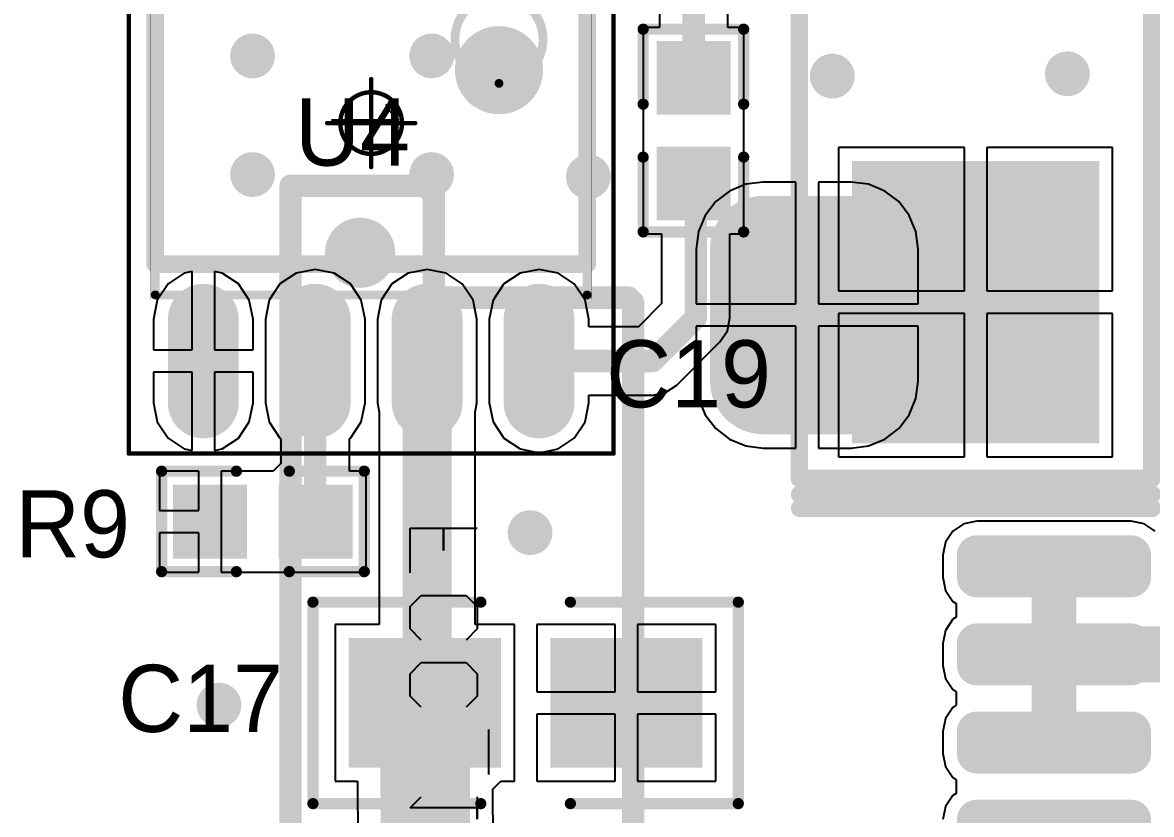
# Model space of a CAD drawing. Header units: millimetres. Extents: x 290 to 416, y 396 to 474.
# Drawn here: x 304.83 to 317.64, y 438.05 to 447.04 of the extents above; entities that cross this region are included whole.
import ezdxf

# ---------------------------------------------------------------- set-up
doc = ezdxf.new("R2010")
doc.units = ezdxf.units.MM
for name, color, linetype in [('BottomLayer', 5, 'Continuous'), ('BottomOverlay', 54, 'Continuous'), ('BottomPaste', 16, 'Continuous'), ('BottomSolder', 6, 'Continuous'), ('Mechanical15', 56, 'Continuous'), ('Mechanical16', 56, 'Continuous'), ('MultiLayer', 9, 'Continuous'), ('TopLayer', 1, 'Continuous'), ('TopOverlay', 2, 'Continuous'), ('TopPaste', 8, 'Continuous'), ('TopSolder', 216, 'Continuous'), ('ViaHoleLayer', 16, 'Continuous')]:
    doc.layers.add(name, color=color, linetype=linetype)

# ---------------------------------------------------------------- blocks, each defined once
blk = doc.blocks.new('0805_14')
at = {"layer": 'TopLayer'}
for points in [[(-1.4478, 1.27), (-2.9718, 1.27), (-1.4478, 0), (-2.9718, 0)], [(0.8382, 1.27), (-0.6858, 1.27), (0.8382, 0), (-0.6858, 0)]]:
    blk.add_solid(points, dxfattribs=at)
at = {"layer": 'TopOverlay', "const_width": 0.127}
for points in [[(-3.4798, -0.508), (-3.4798, 1.778)], [(-3.4798, 1.778), (-1.5748, 1.778)], [(-0.5588, 1.778), (1.3462, 1.778)], [(1.3462, -0.508), (1.3462, 1.778)], [(-3.4798, -0.508), (-1.5748, -0.508)], [(-0.5588, -0.508), (1.3462, -0.508)]]:
    blk.add_lwpolyline(points, dxfattribs=at)
at = {"layer": 'TopOverlay', "const_width": 0.0635}
for points in [[(-3.51155, 1.778, 1), (-3.44805, 1.778, 1)], [(-3.51155, 1.778, 1), (-3.44805, 1.778, 1)], [(-1.60655, 1.778, 1), (-1.54305, 1.778, 1)], [(-0.59055, 1.778, 1), (-0.52705, 1.778, 1)], [(1.31445, 1.778, 1), (1.37795, 1.778, 1)], [(1.31445, 1.778, 1), (1.37795, 1.778, 1)], [(-3.51155, -0.508, 1), (-3.44805, -0.508, 1)], [(-3.51155, -0.508, 1), (-3.44805, -0.508, 1)], [(-1.60655, -0.508, 1), (-1.54305, -0.508, 1)], [(-0.59055, -0.508, 1), (-0.52705, -0.508, 1)], [(1.31445, -0.508, 1), (1.37795, -0.508, 1)], [(1.31445, -0.508, 1), (1.37795, -0.508, 1)]]:
    blk.add_lwpolyline(points, format="xyb", close=True, dxfattribs=at)
at = {"layer": 'TopPaste'}
for points in [[(-1.4478, 1.27), (-2.9718, 1.27), (-1.4478, 0), (-2.9718, 0)], [(0.8382, 1.27), (-0.6858, 1.27), (0.8382, 0), (-0.6858, 0)]]:
    blk.add_solid(points, dxfattribs=at)
at = {"layer": 'TopSolder'}
for points in [[(-1.3462, 1.3716), (-3.0734, 1.3716), (-1.3462, -0.1016), (-3.0734, -0.1016)], [(0.9398, 1.3716), (-0.7874, 1.3716), (0.9398, -0.1016), (-0.7874, -0.1016)]]:
    blk.add_solid(points, dxfattribs=at)
blk = doc.blocks.new('0402_15')
at = {"layer": 'TopLayer'}
for points in [[(0.42, -2.369), (0.42, -1.734), (-0.215, -2.369), (-0.215, -1.734)], [(0.42, -3.568), (0.42, -2.933), (-0.215, -3.568), (-0.215, -2.933)]]:
    blk.add_solid(points, dxfattribs=at)
at = {"layer": 'TopOverlay', "const_width": 0.127}
for points in [[(-0.47, -2.351), (-0.47, -1.5)], [(-0.47, -1.5), (0.67, -1.5)], [(0.67, -2.351), (0.67, -1.5)], [(-0.47, -3.8), (-0.47, -2.951)], [(0.67, -3.8), (0.67, -2.951)], [(-0.47, -3.8), (0.67, -3.8)]]:
    blk.add_lwpolyline(points, dxfattribs=at)
at = {"layer": 'TopOverlay', "const_width": 0.0635}
for points in [[(-0.502, -1.5, 1), (-0.438, -1.5, 1)], [(-0.502, -1.5, 1), (-0.438, -1.5, 1)], [(0.638, -1.5, 1), (0.702, -1.5, 1)], [(0.638, -1.5, 1), (0.702, -1.5, 1)], [(-0.502, -2.351, 1), (-0.438, -2.351, 1)], [(0.638, -2.351, 1), (0.702, -2.351, 1)], [(-0.502, -2.951, 1), (-0.438, -2.951, 1)], [(0.638, -2.951, 1), (0.702, -2.951, 1)], [(-0.502, -3.8, 1), (-0.438, -3.8, 1)], [(-0.502, -3.8, 1), (-0.438, -3.8, 1)], [(0.638, -3.8, 1), (0.702, -3.8, 1)], [(0.638, -3.8, 1), (0.702, -3.8, 1)]]:
    blk.add_lwpolyline(points, format="xyb", close=True, dxfattribs=at)
at = {"layer": 'TopPaste'}
for points in [[(0.42, -2.369), (0.42, -1.734), (-0.215, -2.369), (-0.215, -1.734)], [(0.42, -3.568), (0.42, -2.933), (-0.215, -3.568), (-0.215, -2.933)]]:
    blk.add_solid(points, dxfattribs=at)
at = {"layer": 'TopSolder'}
for points in [[(0.522, -2.47), (0.522, -1.632), (-0.316, -2.47), (-0.316, -1.632)], [(0.522, -3.67), (0.522, -2.832), (-0.316, -3.67), (-0.316, -2.832)]]:
    blk.add_solid(points, dxfattribs=at)
blk = doc.blocks.new('B290_23')
at = {"layer": 'TopLayer'}
for points in [[(-1.5, -1.3), (1.5, -1.3), (-1.5, 1.3), (1.5, 1.3)], [(3.7, -1.3), (6.7, -1.3), (3.7, 1.3), (6.7, 1.3)]]:
    blk.add_solid(points, dxfattribs=at)
at = {"layer": 'TopOverlay', "const_width": 0.2}
for points in [[(-2.339, 1.996), (-2.339, -2.004)], [(-2.181, 1.996), (-2.181, -2.004)], [(-2, 2), (7, 2)], [(-2, 2), (-2, -2)], [(7.056, 2.001), (7.056, -1.999)], [(-2, -2), (7, -2)]]:
    blk.add_lwpolyline(points, dxfattribs=at)
at = {"layer": 'TopOverlay', "const_width": 0.1}
for points in [[(-2.389, 1.996, 1), (-2.289, 1.996, 1)], [(-2.231, 1.996, 1), (-2.131, 1.996, 1)], [(-2.05, 2, 1), (-1.95, 2, 1)], [(-2.05, 2, 1), (-1.95, 2, 1)], [(6.95, 2, 1), (7.05, 2, 1)], [(7.006, 2.001, 1), (7.106, 2.001, 1)], [(-2.389, -2.004, 1), (-2.289, -2.004, 1)], [(-2.231, -2.004, 1), (-2.131, -2.004, 1)], [(-2.05, -2, 1), (-1.95, -2, 1)], [(-2.05, -2, 1), (-1.95, -2, 1)], [(6.95, -2, 1), (7.05, -2, 1)], [(7.006, -1.999, 1), (7.106, -1.999, 1)]]:
    blk.add_lwpolyline(points, format="xyb", close=True, dxfattribs=at)
at = {"layer": 'TopPaste'}
for points in [[(-1.5, -1.3), (1.5, -1.3), (-1.5, 1.3), (1.5, 1.3)], [(3.7, -1.3), (6.7, -1.3), (3.7, 1.3), (6.7, 1.3)]]:
    blk.add_solid(points, dxfattribs=at)
at = {"layer": 'TopSolder'}
for points in [[(-1.602, -1.402), (1.602, -1.402), (-1.602, 1.402), (1.602, 1.402)], [(3.598, -1.402), (6.802, -1.402), (3.598, 1.402), (6.802, 1.402)]]:
    blk.add_solid(points, dxfattribs=at)
blk = doc.blocks.new('0402_34')
at = {"layer": 'TopLayer'}
for points in [[(0.42, -2.369), (0.42, -1.734), (-0.215, -2.369), (-0.215, -1.734)], [(0.42, -3.568), (0.42, -2.933), (-0.215, -3.568), (-0.215, -2.933)]]:
    blk.add_solid(points, dxfattribs=at)
at = {"layer": 'TopOverlay', "const_width": 0.127}
for points in [[(-0.47, -2.351), (-0.47, -1.5)], [(0.67, -1.5), (-0.47, -1.5)], [(0.67, -2.351), (0.67, -1.5)], [(-0.47, -3.8), (-0.47, -2.951)], [(0.67, -3.8), (0.67, -2.951)], [(0.67, -3.8), (-0.47, -3.8)]]:
    blk.add_lwpolyline(points, dxfattribs=at)
at = {"layer": 'TopOverlay', "const_width": 0.0635}
for points in [[(-0.502, -1.5, 1), (-0.438, -1.5, 1)], [(-0.502, -1.5, 1), (-0.438, -1.5, 1)], [(0.638, -1.5, 1), (0.702, -1.5, 1)], [(0.638, -1.5, 1), (0.702, -1.5, 1)], [(-0.502, -2.351, 1), (-0.438, -2.351, 1)], [(0.638, -2.351, 1), (0.702, -2.351, 1)], [(-0.502, -2.951, 1), (-0.438, -2.951, 1)], [(0.638, -2.951, 1), (0.702, -2.951, 1)], [(-0.502, -3.8, 1), (-0.438, -3.8, 1)], [(-0.502, -3.8, 1), (-0.438, -3.8, 1)], [(0.638, -3.8, 1), (0.702, -3.8, 1)], [(0.638, -3.8, 1), (0.702, -3.8, 1)]]:
    blk.add_lwpolyline(points, format="xyb", close=True, dxfattribs=at)
at = {"layer": 'TopPaste'}
for points in [[(0.42, -2.369), (0.42, -1.734), (-0.215, -2.369), (-0.215, -1.734)], [(0.42, -3.568), (0.42, -2.933), (-0.215, -3.568), (-0.215, -2.933)]]:
    blk.add_solid(points, dxfattribs=at)
at = {"layer": 'TopSolder'}
for points in [[(0.522, -2.47), (0.522, -1.632), (-0.316, -2.47), (-0.316, -1.632)], [(0.522, -3.67), (0.522, -2.832), (-0.316, -3.67), (-0.316, -2.832)]]:
    blk.add_solid(points, dxfattribs=at)
blk = doc.blocks.new('SO8_37')
at = {"layer": 'Mechanical15'}
for p, q in [((-0.117, 0.178), (-0.008, 0.287)), ((-0.008, 0.287), (-0.008, -0.475)), ((-0.19, 0.141), (-0.117, 0.178))]:
    blk.add_line(p, q, dxfattribs=at)
at = {"layer": 'Mechanical15', "const_width": 0.1}
for points in [[(-1.925, -2.475), (-1.925, 2.425)], [(1.975, 2.425), (-1.925, 2.425)], [(1.975, -2.475), (1.975, 2.425)], [(1.975, -2.475), (-1.925, -2.475)]]:
    blk.add_lwpolyline(points, dxfattribs=at)
at = {"layer": 'Mechanical15'}
for points, const_width in [([(-1.95, 2.425, 1), (-1.9, 2.425, 1)], 0.05), ([(-1.95, 2.425, 1), (-1.9, 2.425, 1)], 0.05), ([(1.95, 2.425, 1), (2, 2.425, 1)], 0.05), ([(1.95, 2.425, 1), (2, 2.425, 1)], 0.05), ([(-0.425, 1.425, 1), (-1.425, 1.425, 1)], 0.1), ([(-1.45, 1.425, 1), (-1.4, 1.425, 1)], 0.05), ([(-0.45, 1.425, 1), (-0.4, 1.425, 1)], 0.05), ([(-1.95, -2.475, 1), (-1.9, -2.475, 1)], 0.05), ([(-1.95, -2.475, 1), (-1.9, -2.475, 1)], 0.05), ([(1.95, -2.475, 1), (2, -2.475, 1)], 0.05), ([(1.95, -2.475, 1), (2, -2.475, 1)], 0.05)]:
    blk.add_lwpolyline(points, format="xyb", close=True, dxfattribs=dict(at, const_width=const_width))
at = {"layer": 'Mechanical16'}
for points, const_width in [([(-3.725, -2.775), (-3.725, 2.725)], 0.05), ([(3.775, 2.725), (-3.725, 2.725)], 0.05), ([(3.775, -2.775), (3.775, 2.725)], 0.05), ([(-1.975, -2.525), (-1.975, 2.475)], 0.001), ([(2.025, 2.475), (-1.975, 2.475)], 0.001), ([(2.025, -2.525), (2.025, 2.475)], 0.001), ([(0.025, -0.525), (0.025, 0.475)], 0.05), ([(0.525, -0.025), (-0.475, -0.025)], 0.05), ([(2.025, -2.525), (-1.975, -2.525)], 0.001), ([(3.775, -2.775), (-3.725, -2.775)], 0.05)]:
    blk.add_lwpolyline(points, dxfattribs=dict(at, const_width=const_width))
for points, const_width in [([(-3.737, 2.725, 1), (-3.712, 2.725, 1)], 0.025), ([(-3.737, 2.725, 1), (-3.712, 2.725, 1)], 0.025), ([(3.763, 2.725, 1), (3.788, 2.725, 1)], 0.025), ([(3.763, 2.725, 1), (3.788, 2.725, 1)], 0.025), ([(-1.975, 2.475, 1), (-1.974, 2.475, 1)], 0.0005), ([(-1.975, 2.475, 1), (-1.974, 2.475, 1)], 0.0005), ([(2.025, 2.475, 1), (2.026, 2.475, 1)], 0.0005), ([(2.025, 2.475, 1), (2.026, 2.475, 1)], 0.0005), ([(0.013, 0.475, 1), (0.038, 0.475, 1)], 0.025), ([(0.375, -0.025, 1), (-0.325, -0.025, 1)], 0.05), ([(-0.487, -0.025, 1), (-0.462, -0.025, 1)], 0.025), ([(-0.337, -0.025, 1), (-0.312, -0.025, 1)], 0.025), ([(0.363, -0.025, 1), (0.388, -0.025, 1)], 0.025), ([(0.513, -0.025, 1), (0.538, -0.025, 1)], 0.025), ([(0.013, -0.525, 1), (0.038, -0.525, 1)], 0.025), ([(-1.975, -2.525, 1), (-1.974, -2.525, 1)], 0.0005), ([(-1.975, -2.525, 1), (-1.974, -2.525, 1)], 0.0005), ([(2.025, -2.525, 1), (2.026, -2.525, 1)], 0.0005), ([(2.025, -2.525, 1), (2.026, -2.525, 1)], 0.0005), ([(-3.737, -2.775, 1), (-3.712, -2.775, 1)], 0.025), ([(-3.737, -2.775, 1), (-3.712, -2.775, 1)], 0.025), ([(3.763, -2.775, 1), (3.788, -2.775, 1)], 0.025), ([(3.763, -2.775, 1), (3.788, -2.775, 1)], 0.025)]:
    blk.add_lwpolyline(points, format="xyb", close=True, dxfattribs=dict(at, const_width=const_width))
at = {"layer": 'TopLayer', "const_width": 0.6}
for points in [[(-2.2, 1.88), (-3.15, 1.88)], [(3.2, 1.88), (2.25, 1.88)], [(-2.2, 0.61), (-3.15, 0.61)], [(3.2, 0.61), (2.25, 0.61)], [(-2.2, -0.66), (-3.15, -0.66)], [(3.2, -0.66), (2.25, -0.66)], [(-2.2, -1.93), (-3.15, -1.93)], [(3.2, -1.93), (2.25, -1.93)]]:
    blk.add_lwpolyline(points, dxfattribs=at)
at = {"layer": 'TopLayer', "const_width": 0.3}
for points in [[(-3.3, 1.88, 1), (-3, 1.88, 1)], [(-2.35, 1.88, 1), (-2.05, 1.88, 1)], [(2.1, 1.88, 1), (2.4, 1.88, 1)], [(3.05, 1.88, 1), (3.35, 1.88, 1)], [(-3.3, 0.61, 1), (-3, 0.61, 1)], [(-2.35, 0.61, 1), (-2.05, 0.61, 1)], [(2.1, 0.61, 1), (2.4, 0.61, 1)], [(3.05, 0.61, 1), (3.35, 0.61, 1)], [(-3.3, -0.66, 1), (-3, -0.66, 1)], [(-2.35, -0.66, 1), (-2.05, -0.66, 1)], [(2.1, -0.66, 1), (2.4, -0.66, 1)], [(3.05, -0.66, 1), (3.35, -0.66, 1)], [(-3.3, -1.93, 1), (-3, -1.93, 1)], [(-2.35, -1.93, 1), (-2.05, -1.93, 1)], [(2.1, -1.93, 1), (2.4, -1.93, 1)], [(3.05, -1.93, 1), (3.35, -1.93, 1)]]:
    blk.add_lwpolyline(points, format="xyb", close=True, dxfattribs=at)
at = {"layer": 'TopOverlay'}
for points, const_width in [([(-3.05, 2.725, 1), (-3.3, 2.725, 1)], 0.25), ([(-3.362, 2.725, 1), (-3.237, 2.725, 1)], 0.125), ([(-3.112, 2.725, 1), (-2.987, 2.725, 1)], 0.125), ([(-1.625, 2.425, 1), (-1.525, 2.425, 1)], 0.1), ([(-1.625, 2.425, 1), (-1.525, 2.425, 1)], 0.1), ([(1.575, 2.425, 1), (1.675, 2.425, 1)], 0.1), ([(1.575, 2.425, 1), (1.675, 2.425, 1)], 0.1), ([(-0.325, 1.425, 1), (-0.825, 1.425, 1)], 0.5), ([(-0.95, 1.425, 1), (-0.7, 1.425, 1)], 0.25), ([(-0.45, 1.425, 1), (-0.2, 1.425, 1)], 0.25), ([(-1.625, -2.475, 1), (-1.525, -2.475, 1)], 0.1), ([(-1.625, -2.475, 1), (-1.525, -2.475, 1)], 0.1), ([(1.575, -2.475, 1), (1.675, -2.475, 1)], 0.1), ([(1.575, -2.475, 1), (1.675, -2.475, 1)], 0.1)]:
    blk.add_lwpolyline(points, format="xyb", close=True, dxfattribs=dict(at, const_width=const_width))
at = {"layer": 'TopOverlay', "const_width": 0.2}
for points in [[(-1.575, -2.475), (-1.575, 2.425)], [(1.625, 2.425), (-1.575, 2.425)], [(1.625, -2.475), (1.625, 2.425)], [(1.625, -2.475), (-1.575, -2.475)]]:
    blk.add_lwpolyline(points, dxfattribs=at)
at = {"layer": 'TopPaste', "const_width": 0.6}
for points in [[(-2.2, 1.88), (-3.15, 1.88)], [(3.2, 1.88), (2.25, 1.88)], [(-2.2, 0.61), (-3.15, 0.61)], [(3.2, 0.61), (2.25, 0.61)], [(-2.2, -0.66), (-3.15, -0.66)], [(3.2, -0.66), (2.25, -0.66)], [(-2.2, -1.93), (-3.15, -1.93)], [(3.2, -1.93), (2.25, -1.93)]]:
    blk.add_lwpolyline(points, dxfattribs=at)
at = {"layer": 'TopPaste', "const_width": 0.3}
for points in [[(-3.3, 1.88, 1), (-3, 1.88, 1)], [(-2.35, 1.88, 1), (-2.05, 1.88, 1)], [(2.1, 1.88, 1), (2.4, 1.88, 1)], [(3.05, 1.88, 1), (3.35, 1.88, 1)], [(-3.3, 0.61, 1), (-3, 0.61, 1)], [(-2.35, 0.61, 1), (-2.05, 0.61, 1)], [(2.1, 0.61, 1), (2.4, 0.61, 1)], [(3.05, 0.61, 1), (3.35, 0.61, 1)], [(-3.3, -0.66, 1), (-3, -0.66, 1)], [(-2.35, -0.66, 1), (-2.05, -0.66, 1)], [(2.1, -0.66, 1), (2.4, -0.66, 1)], [(3.05, -0.66, 1), (3.35, -0.66, 1)], [(-3.3, -1.93, 1), (-3, -1.93, 1)], [(-2.35, -1.93, 1), (-2.05, -1.93, 1)], [(2.1, -1.93, 1), (2.4, -1.93, 1)], [(3.05, -1.93, 1), (3.35, -1.93, 1)]]:
    blk.add_lwpolyline(points, format="xyb", close=True, dxfattribs=at)
at = {"layer": 'TopSolder', "const_width": 0.803}
for points in [[(-2.2, 1.88), (-3.15, 1.88)], [(3.2, 1.88), (2.25, 1.88)], [(-2.2, 0.61), (-3.15, 0.61)], [(3.2, 0.61), (2.25, 0.61)], [(-2.2, -0.66), (-3.15, -0.66)], [(3.2, -0.66), (2.25, -0.66)], [(-2.2, -1.93), (-3.15, -1.93)], [(3.2, -1.93), (2.25, -1.93)]]:
    blk.add_lwpolyline(points, dxfattribs=at)
at = {"layer": 'TopSolder', "const_width": 0.402}
for points in [[(-3.35, 1.88, 1), (-2.949, 1.88, 1)], [(-2.4, 1.88, 1), (-1.999, 1.88, 1)], [(2.05, 1.88, 1), (2.451, 1.88, 1)], [(3, 1.88, 1), (3.401, 1.88, 1)], [(-3.35, 0.61, 1), (-2.949, 0.61, 1)], [(-2.4, 0.61, 1), (-1.999, 0.61, 1)], [(2.05, 0.61, 1), (2.451, 0.61, 1)], [(3, 0.61, 1), (3.401, 0.61, 1)], [(-3.35, -0.66, 1), (-2.949, -0.66, 1)], [(-2.4, -0.66, 1), (-1.999, -0.66, 1)], [(2.05, -0.66, 1), (2.451, -0.66, 1)], [(3, -0.66, 1), (3.401, -0.66, 1)], [(-3.35, -1.93, 1), (-2.949, -1.93, 1)], [(-2.4, -1.93, 1), (-1.999, -1.93, 1)], [(2.05, -1.93, 1), (2.451, -1.93, 1)], [(3, -1.93, 1), (3.401, -1.93, 1)]]:
    blk.add_lwpolyline(points, format="xyb", close=True, dxfattribs=at)
blk = doc.blocks.new('FCC_10____1___B_51')
at = {"layer": 'BottomLayer'}
for points, const_width in [([(-3.55, 3.6, 1), (-3.05, 3.6, 1)], 0.5), ([(-2.55, 3.6, 1), (-2.05, 3.6, 1)], 0.5), ([(-3.55, 2.1, 1), (-3.05, 2.1, 1)], 0.5), ([(-2.55, 2.1, 1), (-2.05, 2.1, 1)], 0.5), ([(-0.938, 0.125, 1), (-0.813, 0.125, 1)], 0.125), ([(0.813, 0.125, 1), (0.938, 0.125, 1)], 0.125), ([(-0.938, -0.125, 1), (-0.813, -0.125, 1)], 0.125), ([(0.813, -0.125, 1), (0.938, -0.125, 1)], 0.125), ([(-0.938, -0.875, 1), (-0.813, -0.875, 1)], 0.125), ([(0.813, -0.875, 1), (0.938, -0.875, 1)], 0.125), ([(-0.938, -1.125, 1), (-0.813, -1.125, 1)], 0.125), ([(0.813, -1.125, 1), (0.938, -1.125, 1)], 0.125), ([(-0.938, -1.875, 1), (-0.813, -1.875, 1)], 0.125), ([(0.813, -1.875, 1), (0.938, -1.875, 1)], 0.125), ([(-0.938, -2.125, 1), (-0.813, -2.125, 1)], 0.125), ([(0.813, -2.125, 1), (0.938, -2.125, 1)], 0.125), ([(-0.938, -2.875, 1), (-0.813, -2.875, 1)], 0.125), ([(0.813, -2.875, 1), (0.938, -2.875, 1)], 0.125)]:
    blk.add_lwpolyline(points, format="xyb", close=True, dxfattribs=dict(at, const_width=const_width))
for points in [[(-3.3, 1.6), (-2.3, 1.6), (-3.3, 4.1), (-2.3, 4.1)], [(-3.8, 2.1), (-1.8, 2.1), (-3.8, 3.6), (-1.8, 3.6)], [(-0.875, -0.25), (0.875, -0.25), (-0.875, 0.25), (0.875, 0.25)], [(-1, -0.125), (1, -0.125), (-1, 0.125), (1, 0.125)], [(-0.875, -1.25), (0.875, -1.25), (-0.875, -0.75), (0.875, -0.75)], [(-1, -1.125), (1, -1.125), (-1, -0.875), (1, -0.875)], [(-0.875, -2.25), (0.875, -2.25), (-0.875, -1.75), (0.875, -1.75)], [(-1, -2.125), (1, -2.125), (-1, -1.875), (1, -1.875)], [(-0.875, -3.25), (0.875, -3.25), (-0.875, -2.75), (0.875, -2.75)]]:
    blk.add_solid(points, dxfattribs=at)
at = {"layer": 'BottomOverlay'}
for p, q in [((-7.306, -0.076), (-7.306, 0.432)), ((-7.306, 0.432), (-6.925, 0.432)), ((-6.925, 0.432), (-6.925, 0.178)), ((-6.925, 0.178), (-6.925, 0.432)), ((-6.925, 0.432), (-6.544, 0.432)), ((-7.306, -0.457), (-7.179, -0.33)), ((-7.179, -0.33), (-6.671, -0.33)), ((-6.671, -0.33), (-6.544, -0.457)), ((-7.306, -0.711), (-7.306, -0.457)), ((-6.544, -0.457), (-6.544, -0.711)), ((-7.179, -0.838), (-7.306, -0.711)), ((-6.544, -0.711), (-6.671, -0.838)), ((-7.306, -1.219), (-7.179, -1.092)), ((-7.179, -1.092), (-6.671, -1.092)), ((-6.671, -1.092), (-6.544, -1.219)), ((-7.306, -1.473), (-7.306, -1.219)), ((-6.544, -1.219), (-6.544, -1.473)), ((-7.179, -1.6), (-7.306, -1.473)), ((-6.544, -1.473), (-6.671, -1.6)), ((-6.417, -1.853), (-6.417, -2.361)), ((-7.306, -2.742), (-7.179, -2.615)), ((-6.544, -2.615), (-6.544, -2.869)), ((-6.544, -2.742), (-7.306, -2.742)), ((-6.544, -2.869), (-6.544, -2.742))]:
    blk.add_line(p, q, dxfattribs=at)
at = {"layer": 'BottomOverlay', "const_width": 0.254}
for points in [[(-8.661, 4.318), (-7.137, 4.318)], [(-8.661, -13.411), (-8.661, 4.318)], [(-7.137, 4.318), (-7.036, 4.216)], [(-7.036, 3.048), (-7.036, 4.216)], [(-7.036, 3.048), (-4.826, 3.048)], [(-4.826, 3.048), (-4.775, 2.997)], [(-4.775, -12.09), (-4.775, 2.997)]]:
    blk.add_lwpolyline(points, dxfattribs=at)
at = {"layer": 'BottomOverlay'}
for points, const_width in [([(-8.725, 4.318, 1), (-8.598, 4.318, 1)], 0.127), ([(-8.725, 4.318, 1), (-8.598, 4.318, 1)], 0.127), ([(-7.201, 4.318, 1), (-7.074, 4.318, 1)], 0.127), ([(-7.201, 4.318, 1), (-7.074, 4.318, 1)], 0.127), ([(-7.099, 4.216, 1), (-6.972, 4.216, 1)], 0.127), ([(-7.099, 4.216, 1), (-6.972, 4.216, 1)], 0.127), ([(-7.774, 3.556, 1), (-7.574, 3.556, 1)], 0.2), ([(-7.779, 3.513, 1), (-7.579, 3.513, 1)], 0.2), ([(-7.099, 3.048, 1), (-6.972, 3.048, 1)], 0.127), ([(-7.099, 3.048, 1), (-6.972, 3.048, 1)], 0.127), ([(-4.889, 3.048, 1), (-4.762, 3.048, 1)], 0.127), ([(-4.889, 3.048, 1), (-4.762, 3.048, 1)], 0.127), ([(-4.839, 2.997, 1), (-4.712, 2.997, 1)], 0.127), ([(-4.839, 2.997, 1), (-4.712, 2.997, 1)], 0.127)]:
    blk.add_lwpolyline(points, format="xyb", close=True, dxfattribs=dict(at, const_width=const_width))
at = {"layer": 'BottomOverlay', "const_width": 0.4}
blk.add_lwpolyline([(-7.679, 3.513, -18.273985), (-7.674, 3.556)], format="xyb", dxfattribs=at)
at = {"layer": 'BottomPaste'}
for points, const_width in [([(-3.55, 3.6, 1), (-3.05, 3.6, 1)], 0.5), ([(-2.55, 3.6, 1), (-2.05, 3.6, 1)], 0.5), ([(-3.55, 2.1, 1), (-3.05, 2.1, 1)], 0.5), ([(-2.55, 2.1, 1), (-2.05, 2.1, 1)], 0.5), ([(-0.938, 0.125, 1), (-0.813, 0.125, 1)], 0.125), ([(0.813, 0.125, 1), (0.938, 0.125, 1)], 0.125), ([(-0.938, -0.125, 1), (-0.813, -0.125, 1)], 0.125), ([(0.813, -0.125, 1), (0.938, -0.125, 1)], 0.125), ([(-0.938, -0.875, 1), (-0.813, -0.875, 1)], 0.125), ([(0.813, -0.875, 1), (0.938, -0.875, 1)], 0.125), ([(-0.938, -1.125, 1), (-0.813, -1.125, 1)], 0.125), ([(0.813, -1.125, 1), (0.938, -1.125, 1)], 0.125), ([(-0.938, -1.875, 1), (-0.813, -1.875, 1)], 0.125), ([(0.813, -1.875, 1), (0.938, -1.875, 1)], 0.125), ([(-0.938, -2.125, 1), (-0.813, -2.125, 1)], 0.125), ([(0.813, -2.125, 1), (0.938, -2.125, 1)], 0.125), ([(-0.938, -2.875, 1), (-0.813, -2.875, 1)], 0.125), ([(0.813, -2.875, 1), (0.938, -2.875, 1)], 0.125)]:
    blk.add_lwpolyline(points, format="xyb", close=True, dxfattribs=dict(at, const_width=const_width))
for points in [[(-3.3, 1.6), (-2.3, 1.6), (-3.3, 4.1), (-2.3, 4.1)], [(-3.8, 2.1), (-1.8, 2.1), (-3.8, 3.6), (-1.8, 3.6)], [(-0.875, -0.25), (0.875, -0.25), (-0.875, 0.25), (0.875, 0.25)], [(-1, -0.125), (1, -0.125), (-1, 0.125), (1, 0.125)], [(-0.875, -1.25), (0.875, -1.25), (-0.875, -0.75), (0.875, -0.75)], [(-1, -1.125), (1, -1.125), (-1, -0.875), (1, -0.875)], [(-0.875, -2.25), (0.875, -2.25), (-0.875, -1.75), (0.875, -1.75)], [(-1, -2.125), (1, -2.125), (-1, -1.875), (1, -1.875)], [(-0.875, -3.25), (0.875, -3.25), (-0.875, -2.75), (0.875, -2.75)]]:
    blk.add_solid(points, dxfattribs=at)
at = {"layer": 'BottomSolder'}
for points, const_width in [([(-3.601, 3.6, 1), (-2.999, 3.6, 1)], 0.602), ([(-2.601, 3.6, 1), (-1.999, 3.6, 1)], 0.602), ([(-3.601, 2.1, 1), (-2.999, 2.1, 1)], 0.602), ([(-2.601, 2.1, 1), (-1.999, 2.1, 1)], 0.602), ([(-0.988, 0.125, 1), (-0.762, 0.125, 1)], 0.227), ([(0.762, 0.125, 1), (0.988, 0.125, 1)], 0.227), ([(-0.988, -0.125, 1), (-0.762, -0.125, 1)], 0.227), ([(0.762, -0.125, 1), (0.988, -0.125, 1)], 0.227), ([(-0.988, -0.875, 1), (-0.762, -0.875, 1)], 0.227), ([(0.762, -0.875, 1), (0.988, -0.875, 1)], 0.227), ([(-0.988, -1.125, 1), (-0.762, -1.125, 1)], 0.227), ([(0.762, -1.125, 1), (0.988, -1.125, 1)], 0.227), ([(-0.988, -1.875, 1), (-0.762, -1.875, 1)], 0.227), ([(0.762, -1.875, 1), (0.988, -1.875, 1)], 0.227), ([(-0.988, -2.125, 1), (-0.762, -2.125, 1)], 0.227), ([(0.762, -2.125, 1), (0.988, -2.125, 1)], 0.227), ([(-0.988, -2.875, 1), (-0.762, -2.875, 1)], 0.227), ([(0.762, -2.875, 1), (0.988, -2.875, 1)], 0.227)]:
    blk.add_lwpolyline(points, format="xyb", close=True, dxfattribs=dict(at, const_width=const_width))
for points in [[(-3.3, 1.498), (-2.3, 1.498), (-3.3, 4.202), (-2.3, 4.202)], [(-3.902, 2.1), (-1.698, 2.1), (-3.902, 3.6), (-1.698, 3.6)], [(-0.875, -0.352), (0.875, -0.352), (-0.875, 0.352), (0.875, 0.352)], [(-1.102, -0.125), (1.102, -0.125), (-1.102, 0.125), (1.102, 0.125)], [(-0.875, -1.352), (0.875, -1.352), (-0.875, -0.648), (0.875, -0.648)], [(-1.102, -1.125), (1.102, -1.125), (-1.102, -0.875), (1.102, -0.875)], [(-0.875, -2.352), (0.875, -2.352), (-0.875, -1.648), (0.875, -1.648)], [(-1.102, -2.125), (1.102, -2.125), (-1.102, -1.875), (1.102, -1.875)], [(-0.875, -3.352), (0.875, -3.352), (-0.875, -2.648), (0.875, -2.648)]]:
    blk.add_solid(points, dxfattribs=at)

msp = doc.modelspace()

# ---------------------------------------------------------------- linework, layer by layer
at = {"layer": 'BottomLayer'}
for p, q in [((313.235, 445.228), (313.038, 445.202)), ((313.608, 445.228), (313.235, 445.228)), ((313.608, 443.845), (313.608, 445.228)), ((314.235, 445.228), (313.862, 445.228)), ((313.862, 445.228), (313.862, 443.845)), ((314.432, 445.202), (314.235, 445.228)), ((312.855, 445.126), (312.697, 445.006)), ((313.038, 445.202), (312.855, 445.126)), ((314.615, 445.126), (314.432, 445.202)), ((314.773, 445.006), (314.615, 445.126)), ((312.697, 445.006), (312.576, 444.848)), ((314.893, 444.848), (314.773, 445.006)), ((312.576, 444.848), (312.5, 444.665)), ((314.969, 444.665), (314.893, 444.848)), ((312.5, 444.665), (312.474, 444.468)), ((314.995, 444.468), (314.969, 444.665)), ((312.474, 444.468), (312.474, 443.845)), ((314.995, 443.845), (314.995, 444.468)), ((312.474, 443.845), (313.608, 443.845)), ((313.862, 443.845), (314.995, 443.845)), ((313.608, 443.591), (312.474, 443.591)), ((312.474, 443.591), (312.474, 442.968)), ((313.608, 442.207), (313.608, 443.591)), ((314.995, 443.591), (313.862, 443.591)), ((313.862, 443.591), (313.862, 442.207)), ((314.995, 442.968), (314.995, 443.591)), ((312.474, 442.968), (312.5, 442.771)), ((314.969, 442.771), (314.995, 442.968)), ((312.5, 442.771), (312.576, 442.588)), ((314.893, 442.588), (314.969, 442.771)), ((312.576, 442.588), (312.697, 442.43)), ((314.773, 442.43), (314.893, 442.588)), ((312.697, 442.43), (312.855, 442.309)), ((314.615, 442.309), (314.773, 442.43)), ((312.855, 442.309), (313.038, 442.233)), ((314.432, 442.233), (314.615, 442.309)), ((313.038, 442.233), (313.235, 442.207)), ((313.235, 442.207), (313.608, 442.207)), ((313.862, 442.207), (314.235, 442.207)), ((314.235, 442.207), (314.432, 442.233)), ((315.66, 441.379), (315.512, 441.35)), ((317.41, 441.379), (315.66, 441.379)), ((317.558, 441.35), (317.41, 441.379)), ((315.387, 441.266), (315.303, 441.141)), ((315.512, 441.35), (315.387, 441.266)), ((317.683, 441.266), (317.558, 441.35)), ((315.303, 441.141), (315.273, 440.993)), ((315.273, 440.993), (315.273, 440.743)), ((315.273, 440.743), (315.303, 440.595)), ((315.303, 440.595), (315.387, 440.47)), ((315.387, 440.47), (315.425, 440.444)), ((315.425, 440.444), (315.425, 440.291)), ((315.387, 440.266), (315.303, 440.141)), ((315.425, 440.291), (315.387, 440.266)), ((315.303, 440.141), (315.273, 439.993)), ((315.273, 439.993), (315.273, 439.743)), ((315.273, 439.743), (315.303, 439.595)), ((315.303, 439.595), (315.387, 439.47)), ((315.387, 439.47), (315.425, 439.444)), ((315.425, 439.444), (315.425, 439.291)), ((315.387, 439.266), (315.303, 439.141)), ((315.425, 439.291), (315.387, 439.266)), ((315.303, 439.141), (315.273, 438.993)), ((315.273, 438.993), (315.273, 438.743)), ((315.273, 438.743), (315.303, 438.595)), ((315.303, 438.595), (315.387, 438.47)), ((315.387, 438.47), (315.425, 438.444)), ((315.425, 438.444), (315.425, 438.291)), ((315.425, 438.291), (315.387, 438.266)), ((315.387, 438.266), (315.303, 438.141)), ((315.303, 438.141), (315.273, 437.993))]:
    msp.add_line(p, q, dxfattribs=at)
for points, const_width in [([(307.315, 446.659, 1), (307.569, 446.659, 1)], 0.254), ([(309.347, 446.659, 1), (309.601, 446.659, 1)], 0.254), ([(313.893, 446.43, 1), (314.147, 446.43, 1)], 0.254), ([(316.56, 446.456, 1), (316.814, 446.456, 1)], 0.254), ([(307.315, 445.313, 1), (307.569, 445.313, 1)], 0.254), ([(309.347, 445.313, 1), (309.601, 445.313, 1)], 0.254), ([(311.125, 445.287, 1), (311.379, 445.287, 1)], 0.254), ([(310.464, 441.249, 1), (310.718, 441.249, 1)], 0.254), ([(316.408, 440.842, 1), (316.662, 440.842, 1)], 0.254), ([(316.376, 439.868, 1), (316.694, 439.868, 1)], 0.318), ([(316.408, 439.868, 1), (316.662, 439.868, 1)], 0.254), ([(316.408, 439.868, 1), (316.662, 439.868, 1)], 0.254), ([(306.934, 439.293, 1), (307.188, 439.293, 1)], 0.254), ([(316.408, 438.887, 1), (316.662, 438.887, 1)], 0.254)]:
    msp.add_lwpolyline(points, format="xyb", close=True, dxfattribs=dict(at, const_width=const_width))
for points, const_width in [([(316.535, 439.868), (316.535, 440.842)], 0.508), ([(316.535, 439.868), (320.878, 439.868)], 0.635), ([(316.535, 438.887), (316.535, 439.868)], 0.508)]:
    msp.add_lwpolyline(points, dxfattribs=dict(at, const_width=const_width))
at = {"layer": 'MultiLayer', "const_width": 0.254}
for points in [[(307.315, 446.659, 1), (307.569, 446.659, 1)], [(309.347, 446.659, 1), (309.601, 446.659, 1)], [(313.893, 446.43, 1), (314.147, 446.43, 1)], [(316.56, 446.456, 1), (316.814, 446.456, 1)], [(307.315, 445.313, 1), (307.569, 445.313, 1)], [(309.347, 445.313, 1), (309.601, 445.313, 1)], [(311.125, 445.287, 1), (311.379, 445.287, 1)], [(310.464, 441.249, 1), (310.718, 441.249, 1)], [(306.934, 439.293, 1), (307.188, 439.293, 1)]]:
    msp.add_lwpolyline(points, format="xyb", close=True, dxfattribs=at)
at = {"layer": 'TopLayer'}
for p, q in [((312.058, 447.238), (312.058, 446.983)), ((312.835, 446.983), (312.835, 447.238)), ((312.058, 446.983), (311.875, 446.983)), ((311.875, 446.983), (311.875, 445.91)), ((313.018, 446.983), (312.835, 446.983)), ((313.018, 445.91), (313.018, 446.983)), ((311.875, 445.91), (311.875, 445.84)), ((313.018, 445.783), (313.018, 445.91)), ((311.875, 445.84), (311.875, 445.713)), ((313.018, 445.713), (313.018, 445.783)), ((311.875, 445.713), (311.875, 444.64)), ((313.018, 444.64), (313.018, 445.713)), ((315.519, 445.619), (314.092, 445.619)), ((314.092, 445.619), (314.092, 443.992)), ((315.519, 443.992), (315.519, 445.619)), ((317.2, 445.619), (315.773, 445.619)), ((315.773, 445.619), (315.773, 443.992)), ((317.2, 443.992), (317.2, 445.619)), ((311.875, 444.64), (312.082, 444.64)), ((312.082, 444.64), (312.082, 443.848)), ((312.859, 443.687), (312.859, 444.64)), ((312.859, 444.64), (313.018, 444.64)), ((306.667, 444.194), (306.483, 444.071)), ((306.756, 444.212), (306.667, 444.194)), ((306.756, 443.324), (306.756, 444.212)), ((307.099, 444.194), (307.01, 444.212)), ((307.01, 444.212), (307.01, 443.324)), ((307.282, 444.071), (307.099, 444.194)), ((307.937, 444.194), (307.753, 444.071)), ((308.153, 444.237), (307.937, 444.194)), ((308.369, 444.194), (308.153, 444.237)), ((308.552, 444.071), (308.369, 444.194)), ((309.207, 444.194), (309.023, 444.071)), ((309.423, 444.237), (309.207, 444.194)), ((309.639, 444.194), (309.423, 444.237)), ((309.822, 444.071), (309.639, 444.194)), ((310.477, 444.194), (310.293, 444.071)), ((310.693, 444.237), (310.477, 444.194)), ((310.909, 444.194), (310.693, 444.237)), ((311.092, 444.071), (310.909, 444.194)), ((306.483, 444.071), (306.361, 443.888)), ((307.405, 443.888), (307.282, 444.071)), ((307.753, 444.071), (307.631, 443.888)), ((308.675, 443.888), (308.552, 444.071)), ((309.023, 444.071), (308.901, 443.888)), ((309.945, 443.888), (309.822, 444.071)), ((310.293, 444.071), (310.171, 443.888)), ((311.215, 443.888), (311.092, 444.071)), ((314.092, 443.992), (315.519, 443.992)), ((315.773, 443.992), (317.2, 443.992)), ((306.361, 443.888), (306.318, 443.672)), ((307.448, 443.672), (307.405, 443.888)), ((307.631, 443.888), (307.588, 443.672)), ((308.718, 443.672), (308.675, 443.888)), ((308.901, 443.888), (308.858, 443.672)), ((309.988, 443.672), (309.945, 443.888)), ((310.171, 443.888), (310.128, 443.672)), ((311.258, 443.672), (311.215, 443.888)), ((312.082, 443.848), (311.82, 443.585)), ((306.318, 443.672), (306.318, 443.324)), ((307.448, 443.324), (307.448, 443.672)), ((307.588, 443.672), (307.588, 442.722)), ((308.718, 442.722), (308.718, 443.672)), ((308.858, 443.672), (308.858, 442.722)), ((309.988, 442.722), (309.988, 443.672)), ((310.128, 443.672), (310.128, 442.722)), ((311.258, 443.585), (311.258, 443.672)), ((312.83, 443.539), (312.859, 443.687)), ((315.519, 443.738), (314.092, 443.738)), ((314.092, 443.738), (314.092, 442.111)), ((315.519, 442.111), (315.519, 443.738)), ((317.2, 443.738), (315.773, 443.738)), ((315.773, 443.738), (315.773, 442.111)), ((317.2, 442.111), (317.2, 443.738)), ((311.82, 443.585), (311.258, 443.585)), ((312.255, 442.922), (312.745, 443.413)), ((312.745, 443.413), (312.83, 443.539)), ((306.318, 443.324), (306.756, 443.324)), ((307.01, 443.324), (307.448, 443.324)), ((306.756, 443.07), (306.318, 443.07)), ((306.318, 443.07), (306.318, 442.722)), ((306.756, 442.182), (306.756, 443.07)), ((307.448, 443.07), (307.01, 443.07)), ((307.01, 443.07), (307.01, 442.182)), ((307.448, 442.722), (307.448, 443.07)), ((312.129, 442.838), (312.255, 442.922)), ((311.258, 442.722), (311.258, 442.809)), ((311.258, 442.809), (311.981, 442.809)), ((311.981, 442.809), (312.129, 442.838)), ((306.318, 442.722), (306.361, 442.506)), ((307.405, 442.506), (307.448, 442.722)), ((307.588, 442.722), (307.631, 442.506)), ((308.675, 442.506), (308.718, 442.722)), ((308.858, 442.722), (308.879, 442.616)), ((309.967, 442.616), (309.988, 442.722)), ((310.128, 442.722), (310.171, 442.506)), ((311.215, 442.506), (311.258, 442.722)), ((308.879, 442.616), (308.879, 440.207)), ((309.967, 440.207), (309.967, 442.616)), ((306.361, 442.506), (306.483, 442.323)), ((307.282, 442.323), (307.405, 442.506)), ((307.631, 442.506), (307.753, 442.323)), ((308.552, 442.323), (308.675, 442.506)), ((310.171, 442.506), (310.293, 442.323)), ((311.092, 442.323), (311.215, 442.506)), ((306.483, 442.323), (306.667, 442.2)), ((307.099, 442.2), (307.282, 442.323)), ((307.753, 442.323), (307.764, 442.315)), ((307.764, 442.315), (307.764, 442.036)), ((308.541, 442.315), (308.552, 442.323)), ((308.541, 441.946), (308.541, 442.315)), ((310.293, 442.323), (310.477, 442.2)), ((310.909, 442.2), (311.092, 442.323)), ((306.667, 442.2), (306.756, 442.182)), ((307.01, 442.182), (307.099, 442.2)), ((310.477, 442.2), (310.693, 442.157)), ((310.693, 442.157), (310.909, 442.2)), ((307.764, 442.036), (307.675, 441.946)), ((314.092, 442.111), (315.519, 442.111)), ((315.773, 442.111), (317.2, 442.111)), ((306.832, 441.946), (306.388, 441.946)), ((306.388, 441.946), (306.388, 441.501)), ((306.832, 441.501), (306.832, 441.946)), ((307.461, 441.946), (307.086, 441.946)), ((307.086, 441.946), (307.086, 441.374)), ((307.588, 441.946), (307.461, 441.946)), ((307.675, 441.946), (307.588, 441.946)), ((308.731, 441.946), (308.541, 441.946)), ((308.731, 440.803), (308.731, 441.946)), ((306.388, 441.501), (306.832, 441.501)), ((307.086, 441.374), (307.086, 440.803)), ((306.832, 441.247), (306.388, 441.247)), ((306.388, 441.247), (306.388, 440.803)), ((306.832, 440.803), (306.832, 441.247)), ((306.388, 440.803), (306.832, 440.803)), ((307.086, 440.803), (307.461, 440.803)), ((307.461, 440.803), (307.531, 440.803)), ((307.531, 440.803), (307.658, 440.803)), ((307.658, 440.803), (308.731, 440.803)), ((308.879, 440.207), (308.381, 440.207)), ((308.381, 440.207), (308.381, 438.429)), ((310.413, 440.207), (309.967, 440.207)), ((310.413, 438.429), (310.413, 440.207)), ((311.556, 440.207), (310.667, 440.207)), ((310.667, 440.207), (310.667, 439.445)), ((311.556, 439.445), (311.556, 440.207)), ((312.699, 440.207), (311.81, 440.207)), ((311.81, 440.207), (311.81, 439.445)), ((312.699, 439.445), (312.699, 440.207)), ((310.667, 439.445), (311.556, 439.445)), ((311.81, 439.445), (312.699, 439.445)), ((311.556, 439.191), (310.667, 439.191)), ((310.667, 439.191), (310.667, 438.429)), ((311.556, 438.429), (311.556, 439.191)), ((312.699, 439.191), (311.81, 439.191)), ((311.81, 439.191), (311.81, 438.429)), ((312.699, 438.429), (312.699, 439.191)), ((308.381, 438.429), (308.633, 438.429)), ((308.633, 438.429), (308.637, 437.383)), ((310.17, 438.339), (310.26, 438.429)), ((310.26, 438.429), (310.413, 438.429)), ((310.667, 438.429), (311.556, 438.429)), ((311.81, 438.429), (312.699, 438.429)), ((310.175, 437.293), (310.17, 438.339))]:
    msp.add_line(p, q, dxfattribs=at)
for points, const_width in [([(312.447, 446.513), (312.447, 448.105)], 0.254), ([(312.471, 443.687), (312.471, 445.287)], 0.254), ([(311.981, 443.197), (312.471, 443.687)], 0.254), ([(309.423, 439.344), (309.423, 443.197)], 0.559), ([(308.153, 441.381), (308.153, 443.197)], 0.254), ([(310.693, 443.197), (311.981, 443.197)], 0.254), ([(309.397, 439.293), (309.413, 435.889)], 1.016)]:
    msp.add_lwpolyline(points, dxfattribs=dict(at, const_width=const_width))
for points, const_width in [([(307.315, 446.659, 1), (307.569, 446.659, 1)], 0.254), ([(309.347, 446.659, 1), (309.601, 446.659, 1)], 0.254), ([(312.383, 446.513, 1), (312.51, 446.513, 1)], 0.127), ([(313.893, 446.43, 1), (314.147, 446.43, 1)], 0.254), ([(316.56, 446.456, 1), (316.814, 446.456, 1)], 0.254), ([(307.315, 445.313, 1), (307.569, 445.313, 1)], 0.254), ([(309.347, 445.313, 1), (309.601, 445.313, 1)], 0.254), ([(311.125, 445.287, 1), (311.379, 445.287, 1)], 0.254), ([(312.407, 445.287, 1), (312.534, 445.287, 1)], 0.127), ([(312.407, 443.687, 1), (312.534, 443.687, 1)], 0.127), ([(312.407, 443.687, 1), (312.534, 443.687, 1)], 0.127), ([(309.283, 443.197, 1), (309.562, 443.197, 1)], 0.279), ([(308.089, 443.197, 1), (308.216, 443.197, 1)], 0.127), ([(310.629, 443.197, 1), (310.756, 443.197, 1)], 0.127), ([(311.917, 443.197, 1), (312.044, 443.197, 1)], 0.127), ([(311.917, 443.197, 1), (312.044, 443.197, 1)], 0.127), ([(308.089, 441.381, 1), (308.216, 441.381, 1)], 0.127), ([(310.464, 441.249, 1), (310.718, 441.249, 1)], 0.254), ([(309.143, 439.293, 1), (309.651, 439.293, 1)], 0.508), ([(309.283, 439.344, 1), (309.562, 439.344, 1)], 0.279), ([(306.934, 439.293, 1), (307.188, 439.293, 1)], 0.254)]:
    msp.add_lwpolyline(points, format="xyb", close=True, dxfattribs=dict(at, const_width=const_width))
at = {"layer": 'ViaHoleLayer', "const_width": 0.127}
for points in [[(307.378, 446.659, 1), (307.505, 446.659, 1)], [(309.41, 446.659, 1), (309.537, 446.659, 1)], [(313.957, 446.43, 1), (314.084, 446.43, 1)], [(316.624, 446.456, 1), (316.751, 446.456, 1)], [(307.378, 445.313, 1), (307.505, 445.313, 1)], [(309.41, 445.313, 1), (309.537, 445.313, 1)], [(311.188, 445.287, 1), (311.315, 445.287, 1)], [(310.528, 441.249, 1), (310.655, 441.249, 1)], [(306.997, 439.293, 1), (307.124, 439.293, 1)]]:
    msp.add_lwpolyline(points, format="xyb", close=True, dxfattribs=at)

# ---------------------------------------------------------------- block references
for name, p, rotation in [('B290_23', (315.646, 443.865), 90), ('SO8_37', (308.813, 445.922), 270), ('0402_15', (312.344, 448.462), 360), ('0402_34', (310.21, 441.477), 270), ('0805_14', (311.607, 438.683), 360)]:
    msp.add_blockref(name, p, dxfattribs=dict(rotation=rotation))
msp.add_blockref('FCC_10____1___B_51', (316.535, 440.868))

# ---------------------------------------------------------------- texts
at = {"layer": 'TopOverlay'}
for s, p in [('U4', (307.924, 445.414)), ('C19', (311.455, 442.671)), ('R9', (304.749, 440.969)), ('C17', (305.918, 438.988))]:
    msp.add_text(s, height=0.762, dxfattribs=at).set_placement(p)

doc.saveas('drawing.dxf')
